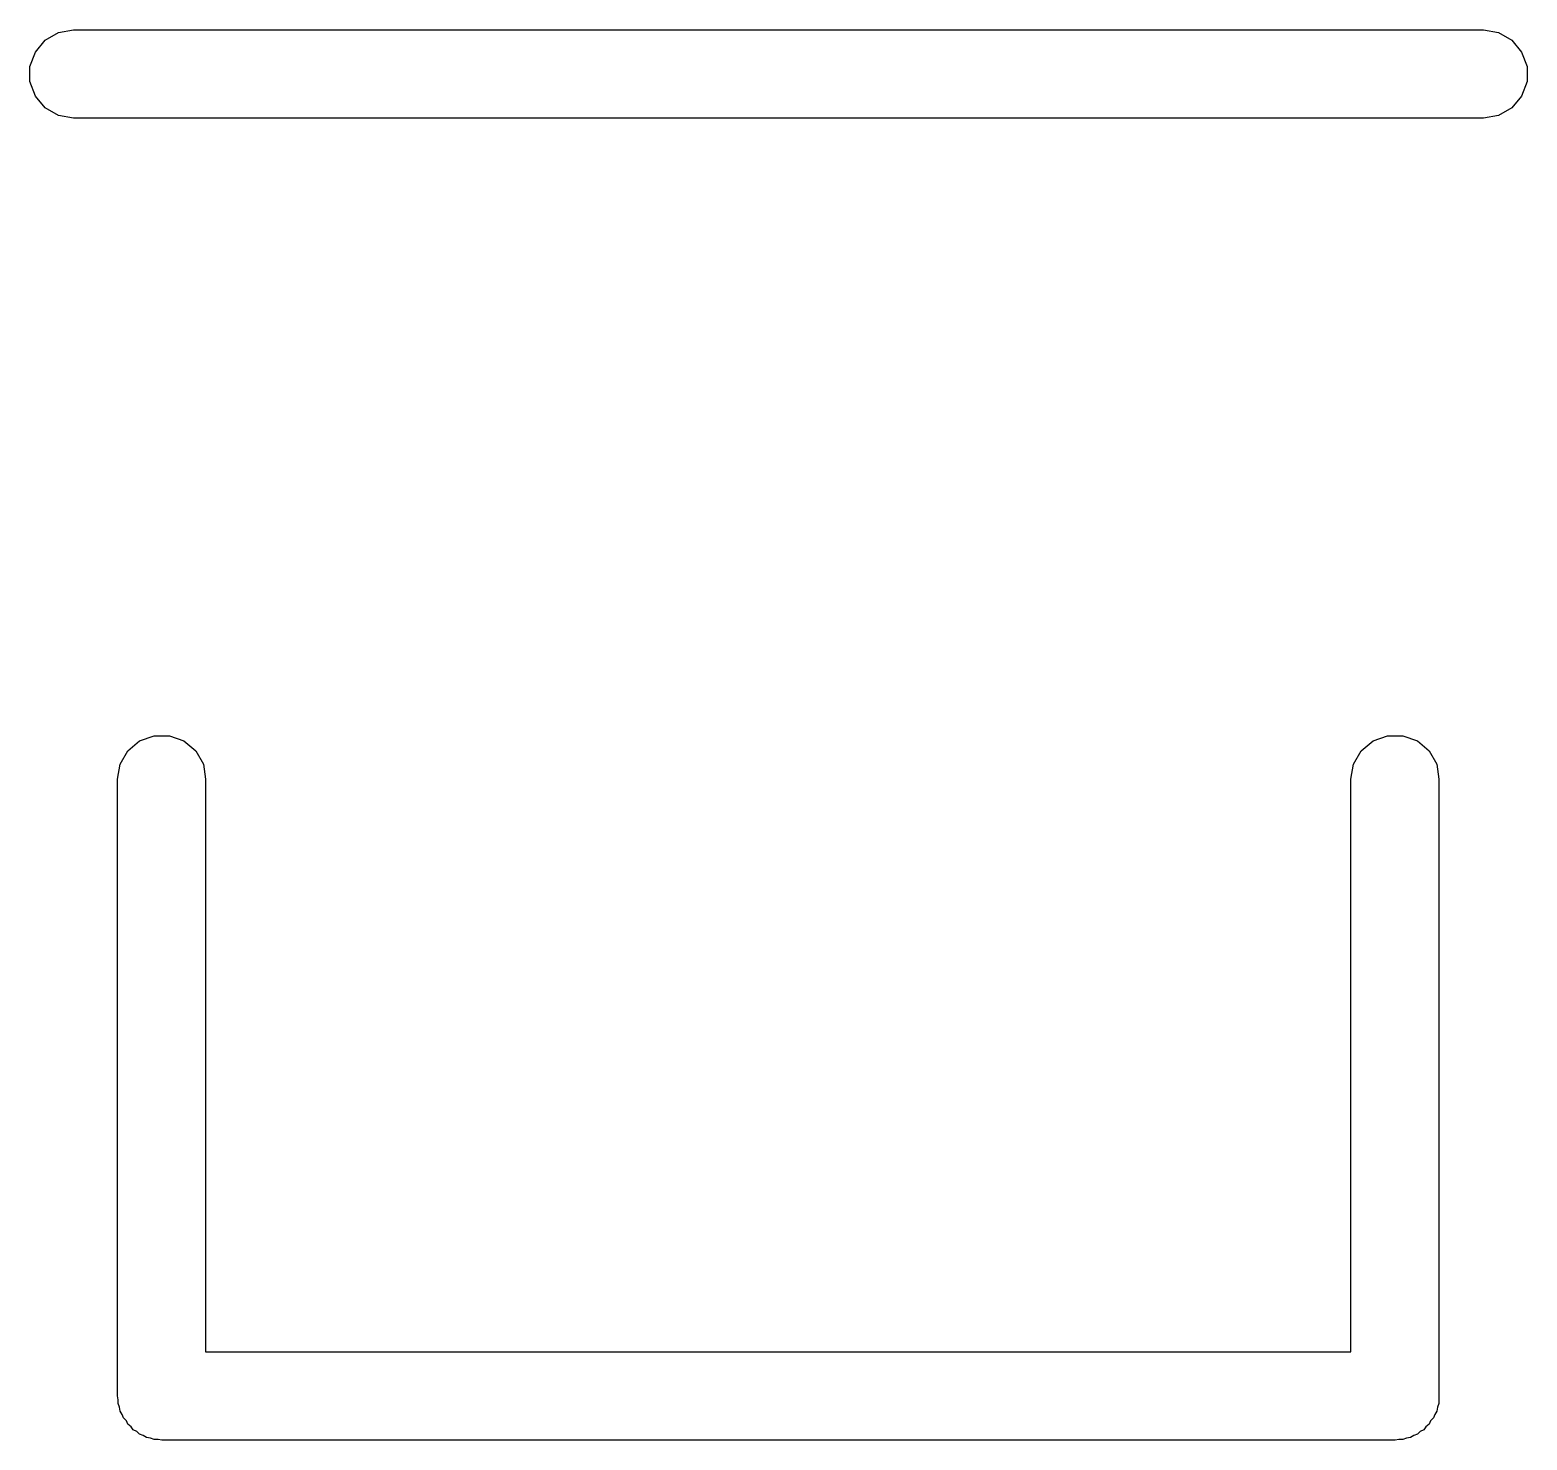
# Model space of a CAD drawing. Extents: x 51 to 137, y -158 to -25.
# Drawn here: x 100.14 to 102.298, y -69.924 to -67.892 of the extents above; entities that cross this region are included whole.
import ezdxf

# ---------------------------------------------------------------- set-up
doc = ezdxf.new("R2010")
doc.units = 0
doc.header["$MEASUREMENT"] = 0
doc.layers.add('BLACK', color=7, linetype='CONTINUOUS')

msp = doc.modelspace()

# ---------------------------------------------------------------- linework, layer by layer
at = {"layer": 'Black'}
for p, q in [((100.148, -67.9235), (100.162, -67.9066)), ((100.162, -67.9066), (100.181, -67.8955)), ((100.181, -67.8955), (100.203, -67.8917)), ((100.203, -67.8917), (102.235, -67.8917)), ((102.235, -67.8917), (102.257, -67.8955)), ((102.257, -67.8955), (102.276, -67.9066)), ((102.276, -67.9066), (102.29, -67.9235)), ((100.14, -67.9442), (100.148, -67.9235)), ((102.29, -67.9235), (102.298, -67.9442)), ((100.14, -67.9662), (100.14, -67.9442)), ((102.298, -67.9442), (102.298, -67.9662)), ((100.148, -67.9869), (100.14, -67.9662)), ((102.298, -67.9662), (102.29, -67.9869)), ((100.162, -68.0038), (100.148, -67.9869)), ((102.29, -67.9869), (102.276, -68.0038)), ((100.181, -68.0149), (100.162, -68.0038)), ((100.203, -68.0187), (100.181, -68.0149)), ((102.235, -68.0187), (100.203, -68.0187)), ((102.257, -68.0149), (102.235, -68.0187)), ((102.276, -68.0038), (102.257, -68.0149)), ((100.281, -68.9304), (100.298, -68.9162)), ((100.298, -68.9162), (100.319, -68.9087)), ((100.319, -68.9087), (100.341, -68.9087)), ((100.341, -68.9087), (100.362, -68.9162)), ((100.362, -68.9162), (100.379, -68.9304)), ((102.059, -68.9304), (102.076, -68.9162)), ((102.076, -68.9162), (102.097, -68.9087)), ((102.097, -68.9087), (102.119, -68.9087)), ((102.119, -68.9087), (102.14, -68.9162)), ((102.14, -68.9162), (102.157, -68.9304)), ((100.27, -68.9495), (100.281, -68.9304)), ((100.379, -68.9304), (100.39, -68.9495)), ((102.048, -68.9495), (102.059, -68.9304)), ((102.157, -68.9304), (102.168, -68.9495)), ((100.266, -68.9712), (100.27, -68.9495)), ((100.39, -68.9495), (100.393, -68.9712)), ((102.044, -68.9712), (102.048, -68.9495)), ((102.168, -68.9495), (102.171, -68.9712)), ((100.266, -69.8602), (100.266, -68.9712)), ((100.393, -68.9712), (100.393, -69.7967)), ((102.044, -69.7967), (102.044, -68.9712)), ((102.171, -68.9712), (102.171, -69.8602)), ((100.393, -69.7967), (102.044, -69.7967)), ((100.267, -69.8657), (100.266, -69.8602)), ((100.267, -69.8712), (100.267, -69.8657)), ((100.269, -69.8764), (100.267, -69.8712)), ((102.171, -69.8712), (102.169, -69.8764)), ((102.171, -69.8602), (102.171, -69.8657)), ((102.171, -69.8657), (102.171, -69.8712)), ((100.27, -69.8819), (100.269, -69.8764)), ((100.273, -69.8867), (100.27, -69.8819)), ((100.275, -69.8919), (100.273, -69.8867)), ((100.279, -69.8962), (100.275, -69.8919)), ((100.281, -69.901), (100.279, -69.8962)), ((102.159, -69.8962), (102.157, -69.901)), ((102.163, -69.8919), (102.159, -69.8962)), ((102.165, -69.8867), (102.163, -69.8919)), ((102.168, -69.8819), (102.165, -69.8867)), ((102.169, -69.8764), (102.168, -69.8819)), ((100.286, -69.9046), (100.281, -69.901)), ((100.289, -69.9088), (100.286, -69.9046)), ((100.294, -69.9116), (100.289, -69.9088)), ((100.298, -69.9152), (100.294, -69.9116)), ((100.303, -69.9171), (100.298, -69.9152)), ((100.308, -69.9199), (100.303, -69.9171)), ((102.135, -69.9171), (102.13, -69.9199)), ((102.14, -69.9152), (102.135, -69.9171)), ((102.144, -69.9116), (102.14, -69.9152)), ((102.149, -69.9088), (102.144, -69.9116)), ((102.152, -69.9046), (102.149, -69.9088)), ((102.157, -69.901), (102.152, -69.9046)), ((100.314, -69.9208), (100.308, -69.9199)), ((100.319, -69.9227), (100.314, -69.9208)), ((100.325, -69.9227), (100.319, -69.9227)), ((100.33, -69.9237), (100.325, -69.9227)), ((102.108, -69.9237), (100.33, -69.9237)), ((102.113, -69.9227), (102.108, -69.9237)), ((102.119, -69.9227), (102.113, -69.9227)), ((102.124, -69.9208), (102.119, -69.9227)), ((102.13, -69.9199), (102.124, -69.9208))]:
    msp.add_line(p, q, dxfattribs=at)

doc.saveas('drawing.dxf')
